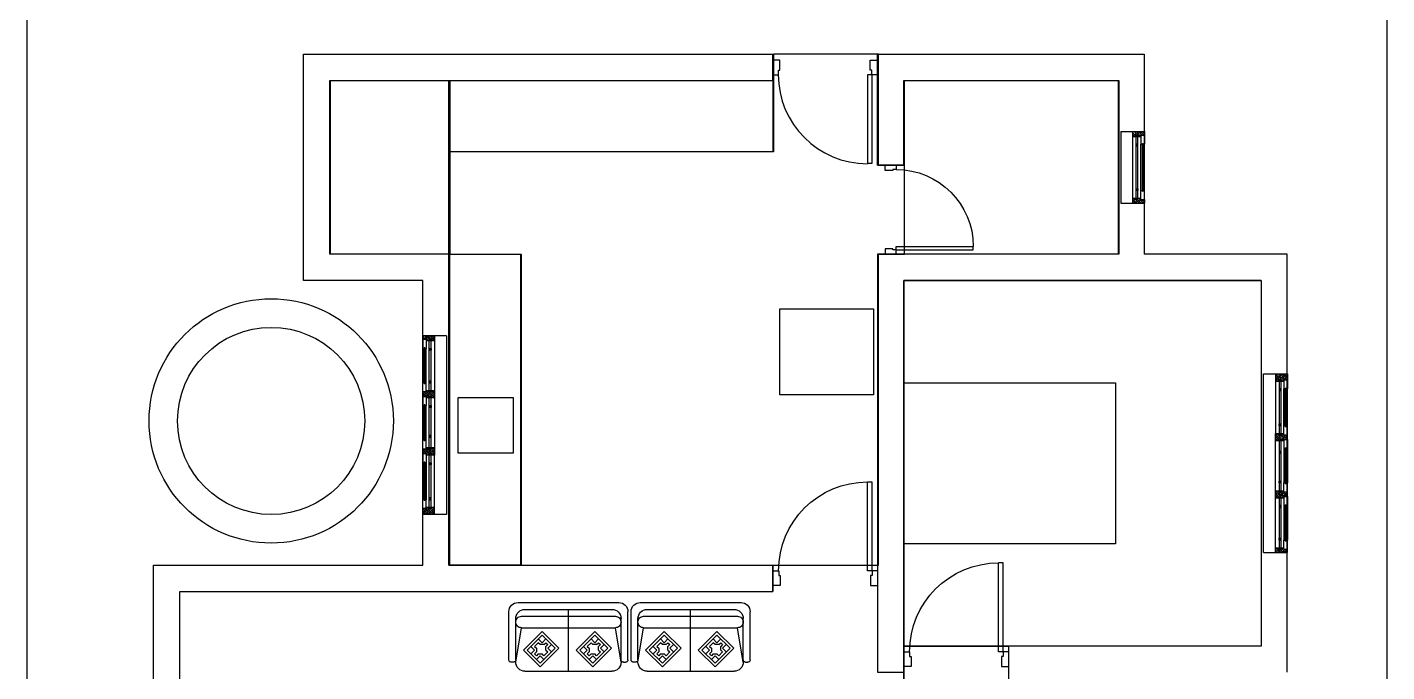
# Model space of a CAD drawing. Extents: x -4409 to 83729, y -39415 to 28842.
# Drawn here: x 14157 to 25575, y 12147 to 17560 of the extents above; entities that cross this region are included whole.
import ezdxf

# ---------------------------------------------------------------- set-up
doc = ezdxf.new("R2010")
doc.units = 0
doc.layers.get('0').update_dxf_attribs({"linetype": 'CONTINUOUS'})
for name, color, linetype in [('1_WALL', 7, 'CONTINUOUS'), ('4_JOINERY', 217, 'CONTINUOUS'), ('DOORS', 171, 'CONTINUOUS'), ('FURN', 9, 'CONTINUOUS'), ('FURNITURE', 5, 'CONTINUOUS'), ('GROVE', 187, 'CONTINUOUS'), ('HATCH', 8, 'CONTINUOUS'), ('WALLS', 2, 'CONTINUOUS'), ('WWW_CADBLOCKSFREE_COM', 7, 'CONTINUOUS')]:
    doc.layers.add(name, color=color, linetype=linetype)

# ---------------------------------------------------------------- blocks, each defined once
blk = doc.blocks.new('ER5T')
at = {"layer": '4_JOINERY', "color": 150}
for p, q in [((169.1, -27.4), (19.1, -27.4)), ((19.1, -27.4), (19.1, -47.4)), ((169.1, -27.4), (169.1, -47.4)), ((19.1, -37.4), (25.1, -37.4)), ((19.1, -37.4), (69.1, -37.4)), ((19.1, -38.2), (19.9, -37.4)), ((19.1, -40), (21.7, -37.4)), ((19.1, -41.8), (23.5, -37.4)), ((19.1, -37.4), (19.1, -47.4)), ((19.1, -43.6), (25.1, -37.6)), ((19.1, -38.7), (19.4, -38.9)), ((19.1, -45.4), (25.1, -39.4)), ((19.1, -40.5), (20.3, -41.6)), ((19.1, -47.2), (24.5, -41.9)), ((19.1, -42.3), (21.2, -44.3)), ((19.8, -37.6), (22.1, -39.8)), ((19.8, -44.7), (22.1, -47)), ((20.7, -40.3), (23, -42.5)), ((20.7, -47.4), (25.1, -43)), ((21.6, -42.9), (23.9, -45.2)), ((22.5, -38.5), (24.4, -40.4)), ((22.5, -45.6), (24.1, -47.3)), ((23.3, -37.4), (23.9, -38)), ((23.4, -41.2), (25.1, -42.9)), ((24.1, -44.4), (24.1, -47.4)), ((24.1, -44.4), (25.1, -44.4)), ((24.3, -40.4), (70, -40.4)), ((24.3, -40.4), (24.3, -41.9)), ((24.3, -41.9), (70, -41.9)), ((24.3, -43.8), (24.9, -44.4)), ((25.1, -37.4), (25.1, -44.4)), ((25.1, -37.4), (25.1, -37.5)), ((25.1, -44.4), (31.6, -44.4)), ((31, -45.6), (31, -46.2)), ((31.6, -45.6), (31, -45.6)), ((31.6, -41.8), (33, -40.4)), ((31.6, -41.4), (32.6, -40.4)), ((31.6, -40.9), (32.2, -40.4)), ((31.6, -40.5), (31.7, -40.4)), ((31.6, -40.4), (33.1, -40.4)), ((31.6, -41.9), (31.6, -40.4)), ((33.1, -41.9), (31.6, -41.9)), ((62.6, -44.4), (31.6, -44.4)), ((31.6, -44.4), (31.6, -45.6)), ((62.6, -45.6), (31.6, -45.6)), ((32, -41.9), (33.1, -40.7)), ((32.4, -41.9), (33.1, -41.2)), ((32.9, -41.9), (33.1, -41.6)), ((33.1, -40.4), (33.1, -41.9)), ((62.6, -40.4), (61.1, -40.4)), ((61.1, -40.4), (61.1, -41.9)), ((62.3, -41.9), (61.1, -40.7)), ((61.8, -41.9), (61.1, -41.2)), ((61.4, -41.9), (61.1, -41.6)), ((61.1, -41.9), (62.6, -41.9)), ((62.6, -41.8), (61.2, -40.4)), ((62.6, -41.4), (61.7, -40.4)), ((62.6, -40.9), (62.1, -40.4)), ((62.6, -40.5), (62.6, -40.4)), ((62.6, -41.9), (62.6, -40.4)), ((62.6, -44.4), (62.6, -45.6)), ((69.1, -44.4), (62.6, -44.4)), ((62.6, -45.6), (63.2, -45.6)), ((63.2, -45.6), (63.2, -46.2)), ((75.1, -37.4), (69.1, -37.4)), ((69.1, -37.4), (69.1, -44.4)), ((69.1, -37.9), (69.6, -37.4)), ((69.1, -39.7), (71.4, -37.4)), ((69.1, -43.3), (75, -37.4)), ((69.1, -42.6), (69.9, -43.4)), ((70.1, -44.4), (69.1, -44.4)), ((69.1, -44.4), (69.2, -44.4)), ((69.4, -37.4), (70.8, -38.9)), ((69.5, -39.4), (71.7, -41.6)), ((69.8, -44.4), (75.1, -39.1)), ((70, -40.7), (73.2, -37.4)), ((70, -40.4), (70, -41.9)), ((70.1, -45.9), (74.3, -41.8)), ((70.1, -44.4), (70.1, -47.4)), ((70.1, -45.4), (70.8, -46.1)), ((70.4, -42.1), (72.6, -44.3)), ((70.4, -47.4), (75.1, -42.7)), ((71.3, -37.6), (73.5, -39.8)), ((71.3, -44.7), (73.5, -47)), ((72.2, -40.3), (74.4, -42.5)), ((72.2, -47.4), (74.1, -45.5)), ((73.1, -42.9), (74.6, -44.4)), ((74, -38.5), (75.1, -39.6)), ((74, -45.6), (74.1, -45.8)), ((74.1, -44.4), (74.1, -47.4)), ((74.1, -44.4), (75.1, -44.4)), ((74.3, -40.4), (118, -40.4)), ((74.3, -40.4), (74.3, -41.9)), ((74.3, -41.9), (118, -41.9)), ((74.8, -37.4), (75.1, -37.8)), ((75.1, -37.4), (75.1, -44.4)), ((117.1, -37.4), (75.1, -37.4)), ((75.1, -44.4), (81.6, -44.4)), ((81, -45.6), (81, -46.2)), ((81.6, -45.6), (81, -45.6)), ((81.6, -44.4), (81.6, -45.6)), ((81.6, -44.4), (110.6, -44.4)), ((81.6, -45.6), (110.6, -45.6)), ((84.1, -41.8), (85.5, -40.4)), ((84.1, -41.4), (85.1, -40.4)), ((84.1, -40.9), (84.7, -40.4)), ((84.1, -40.5), (84.2, -40.4)), ((84.1, -40.4), (85.6, -40.4)), ((84.1, -41.9), (84.1, -40.4)), ((85.6, -41.9), (84.1, -41.9)), ((84.5, -41.9), (85.6, -40.7)), ((84.9, -41.9), (85.6, -41.2)), ((85.4, -41.9), (85.6, -41.6)), ((85.6, -40.4), (85.6, -41.9)), ((110.6, -40.4), (109.1, -40.4)), ((109.1, -40.4), (109.1, -41.9)), ((110.3, -41.9), (109.1, -40.7)), ((109.8, -41.9), (109.1, -41.2)), ((109.4, -41.9), (109.1, -41.6)), ((109.1, -41.9), (110.6, -41.9)), ((110.6, -41.8), (109.2, -40.4)), ((110.6, -41.4), (109.7, -40.4)), ((110.6, -40.9), (110.1, -40.4)), ((110.6, -40.5), (110.6, -40.4)), ((110.6, -41.9), (110.6, -40.4)), ((117.1, -44.4), (110.6, -44.4)), ((110.6, -44.4), (110.6, -45.6)), ((110.6, -45.6), (111.2, -45.6)), ((111.2, -45.6), (111.2, -46.2)), ((123.1, -37.4), (117.1, -37.4)), ((117.1, -37.4), (117.1, -44.4)), ((117.1, -37.6), (117.3, -37.4)), ((117.1, -39.4), (119.1, -37.4)), ((117.1, -43), (122.7, -37.4)), ((117.1, -37.5), (117.6, -38)), ((117.1, -39.3), (118.5, -40.7)), ((118.1, -44.4), (117.1, -44.4)), ((117.5, -44.4), (123.1, -38.8)), ((117.9, -40.4), (120.9, -37.4)), ((117.9, -41.9), (119.4, -43.4)), ((118, -40.4), (118, -41.9)), ((118.1, -45.6), (122.3, -41.4)), ((118.1, -47.4), (123.1, -42.4)), ((118.1, -43.8), (120.3, -46.1)), ((118.1, -44.4), (118.1, -47.4)), ((118.8, -37.4), (120.3, -38.9)), ((119, -39.4), (121.2, -41.6)), ((119.9, -42.1), (122.1, -44.3)), ((119.9, -47.4), (122.1, -45.2)), ((120.8, -37.6), (123, -39.8)), ((120.8, -44.7), (122.1, -46.1)), ((121.7, -40.3), (122.3, -40.9)), ((122.1, -44.4), (122.1, -47.4)), ((122.1, -44.4), (123.1, -44.4)), ((122.3, -40.4), (166, -40.4)), ((122.3, -40.4), (122.3, -41.9)), ((122.3, -41.9), (166, -41.9)), ((122.6, -42.9), (123.1, -43.5)), ((122.9, -44.4), (123.1, -44.2)), ((123.1, -37.4), (123.1, -44.4)), ((169.1, -37.4), (123.1, -37.4)), ((123.1, -44.4), (129.6, -44.4)), ((129, -45.6), (129, -46.2)), ((129.6, -45.6), (129, -45.6)), ((129.6, -41.8), (131, -40.4)), ((129.6, -41.4), (130.6, -40.4)), ((129.6, -40.9), (130.2, -40.4)), ((129.6, -40.5), (129.7, -40.4)), ((129.6, -40.4), (131.1, -40.4)), ((129.6, -41.9), (129.6, -40.4)), ((131.1, -41.9), (129.6, -41.9)), ((129.6, -44.4), (129.6, -45.6)), ((129.6, -44.4), (158.6, -44.4)), ((129.6, -45.6), (158.6, -45.6)), ((130, -41.9), (131.1, -40.7)), ((130.4, -41.9), (131.1, -41.2)), ((130.9, -41.9), (131.1, -41.6)), ((131.1, -40.4), (131.1, -41.9)), ((158.6, -40.4), (157.1, -40.4)), ((157.1, -40.4), (157.1, -41.9)), ((158.3, -41.9), (157.1, -40.7)), ((157.8, -41.9), (157.1, -41.2)), ((157.4, -41.9), (157.1, -41.6)), ((157.1, -41.9), (158.6, -41.9)), ((158.6, -41.8), (157.2, -40.4)), ((158.6, -41.4), (157.7, -40.4)), ((158.6, -40.9), (158.1, -40.4)), ((158.6, -40.5), (158.6, -40.4)), ((158.6, -41.9), (158.6, -40.4)), ((158.6, -44.4), (158.6, -45.6)), ((165.1, -44.4), (158.6, -44.4)), ((158.6, -45.6), (159.2, -45.6)), ((159.2, -45.6), (159.2, -46.2)), ((169.1, -37.4), (165.1, -37.4)), ((165.1, -37.4), (165.1, -44.4)), ((165.1, -39.1), (166.8, -37.4)), ((165.1, -39.6), (165.3, -39.8)), ((165.1, -42.7), (165.9, -41.9)), ((165.1, -43.2), (167.1, -45.2)), ((166.1, -44.4), (165.1, -44.4)), ((165.2, -44.4), (169.1, -40.5)), ((165.6, -40.4), (168.6, -37.4)), ((165.6, -41.9), (166.2, -42.5)), ((165.7, -38.5), (168, -40.7)), ((166, -41.8), (169.1, -38.7)), ((166, -40.4), (166, -41.9)), ((166.1, -45.3), (169.1, -42.3)), ((166.1, -47.1), (169.1, -44.1)), ((166.1, -44.4), (166.1, -47.4)), ((166.5, -37.4), (167.1, -38)), ((166.6, -41.2), (168.9, -43.4)), ((167.5, -43.8), (169.1, -45.4)), ((168.3, -37.4), (169.1, -38.3)), ((168.4, -39.4), (169.1, -40.1)), ((19.1, -45.9), (19.4, -46.1)), ((19.1, -47.4), (24.1, -47.4)), ((22.5, -47.4), (24.1, -45.8)), ((24.1, -47.4), (31.6, -47.4)), ((31.6, -46.2), (31, -46.2)), ((62.6, -46.2), (31.6, -46.2)), ((31.6, -46.2), (31.6, -47.4)), ((62.6, -47.4), (31.6, -47.4)), ((62.6, -46.2), (62.6, -47.4)), ((62.6, -46.2), (63.2, -46.2)), ((70.1, -47.4), (62.6, -47.4)), ((70.1, -47.2), (70.4, -47.4)), ((74.1, -47.4), (70.1, -47.4)), ((74, -47.4), (74.1, -47.3)), ((74.1, -47.4), (81.6, -47.4)), ((81.6, -46.2), (81, -46.2)), ((81.6, -46.2), (81.6, -47.4)), ((81.6, -46.2), (110.6, -46.2)), ((81.6, -47.4), (110.6, -47.4)), ((110.6, -46.2), (111.2, -46.2)), ((110.6, -46.2), (110.6, -47.4)), ((118.1, -47.4), (110.6, -47.4)), ((122.1, -47.4), (118.1, -47.4)), ((119, -46.5), (119.9, -47.4)), ((121.7, -47.4), (122.1, -47)), ((122.1, -47.4), (129.6, -47.4)), ((129.6, -46.2), (129, -46.2)), ((129.6, -46.2), (129.6, -47.4)), ((129.6, -46.2), (158.6, -46.2)), ((129.6, -47.4), (158.6, -47.4)), ((158.6, -46.2), (158.6, -47.4)), ((158.6, -46.2), (159.2, -46.2)), ((166.1, -47.4), (158.6, -47.4)), ((166.1, -46), (167.5, -47.4)), ((169.1, -47.4), (166.1, -47.4)), ((167.5, -47.4), (169.1, -45.8)), ((168.4, -46.5), (169.1, -47.2))]:
    blk.add_line(p, q, dxfattribs=at)
blk = doc.blocks.new('EWR4')
at = {"layer": '4_JOINERY', "color": 150}
for p, q in [((5.4, -6.8), (5.4, -9.8)), ((5.4, -8.4), (7, -6.8)), ((25.4, -6.8), (5.4, -6.8)), ((6.8, -9.8), (5.4, -8.4)), ((8.4, -9.8), (5.4, -9.8)), ((5.4, -9.8), (5.4, -17.3)), ((6.3, -7.5), (5.6, -6.8)), ((5.8, -9.8), (8.8, -6.8)), ((9, -8.4), (7.4, -6.8)), ((7.6, -9.8), (10.6, -6.8)), ((9.6, -10.8), (7.6, -8.9)), ((8.4, -10.8), (12.4, -6.8)), ((8.4, -9.8), (8.4, -10.8)), ((8.4, -10.8), (8.4, -17.3)), ((15.4, -10.8), (8.4, -10.8)), ((11.7, -9.3), (9.4, -7.1)), ((10.2, -10.8), (10.9, -10.1)), ((10.9, -10.4), (10.3, -9.8)), ((10.9, -63.7), (10.9, -10)), ((12.4, -10), (10.9, -10)), ((11, -10), (14.2, -6.8)), ((14.4, -10.2), (12.1, -8)), ((12.4, -10.4), (15.4, -7.4)), ((12.4, -63.7), (12.4, -10)), ((13.5, -7.5), (12.8, -6.8)), ((13.2, -10.8), (13, -10.7)), ((13.7, -10.8), (15.4, -9.2)), ((15.4, -7.7), (14.6, -6.8)), ((15.4, -9.5), (14.8, -8.9)), ((15.4, -6.8), (15.4, -10.8)), ((15.4, -6.8), (15.4, -62.8)), ((25.4, -6.8), (25.4, -66.8)), ((6.6, -17.3), (5.4, -17.3)), ((5.4, -56.3), (5.4, -17.3)), ((6.6, -17.3), (6.6, -16.7)), ((7.2, -16.7), (6.6, -16.7)), ((6.6, -56.3), (6.6, -17.3)), ((7.2, -17.3), (7.2, -16.7)), ((8.4, -17.3), (7.2, -17.3)), ((7.2, -56.3), (7.2, -17.3)), ((8.4, -56.3), (8.4, -17.3)), ((10.9, -18.8), (10.9, -17.3)), ((10.9, -17.3), (12.4, -17.3)), ((10.9, -17.7), (12.1, -18.8)), ((10.9, -18.1), (11.6, -18.8)), ((10.9, -18.6), (11.2, -18.8)), ((12.4, -18.8), (10.9, -18.8)), ((11, -17.3), (12.4, -18.8)), ((11.5, -17.3), (12.4, -18.3)), ((11.9, -17.3), (12.4, -17.9)), ((12.3, -17.3), (12.4, -17.4)), ((12.4, -17.3), (12.4, -18.8)), ((6.6, -56.3), (5.4, -56.3)), ((5.4, -63.8), (5.4, -56.3)), ((6.6, -56.3), (6.6, -56.9)), ((7.2, -56.9), (6.6, -56.9)), ((8.4, -56.3), (7.2, -56.3)), ((7.2, -56.3), (7.2, -56.9)), ((8.4, -62.8), (8.4, -56.3)), ((10.9, -55.1), (11.2, -54.8)), ((10.9, -55.5), (11.6, -54.8)), ((10.9, -56), (12.1, -54.8)), ((12.4, -54.8), (10.9, -54.8)), ((10.9, -54.8), (10.9, -56.3)), ((10.9, -56.3), (12.4, -56.3)), ((11, -56.3), (12.4, -54.9)), ((11.5, -56.3), (12.4, -55.4)), ((11.9, -56.3), (12.4, -55.8)), ((12.3, -56.3), (12.4, -56.3)), ((12.4, -56.3), (12.4, -54.8)), ((8.4, -63.8), (5.4, -63.8)), ((5.4, -63.8), (5.4, -66.8)), ((5.4, -66.1), (7.6, -63.8)), ((5.4, -64.3), (5.9, -63.8)), ((6.1, -66.8), (5.4, -66.1)), ((25.4, -66.8), (5.4, -66.8)), ((6.4, -66.8), (10.4, -62.8)), ((8.1, -65.2), (6.7, -63.8)), ((7.9, -66.8), (6.7, -65.7)), ((8.2, -66.8), (11.4, -63.7)), ((8.4, -63.8), (8.4, -62.8)), ((15.4, -62.8), (8.4, -62.8)), ((8.4, -63.1), (8.6, -62.8)), ((10.8, -66.1), (8.5, -63.9)), ((9.9, -63.4), (9.3, -62.8)), ((9.7, -66.8), (9.4, -66.6)), ((10, -66.8), (14, -62.8)), ((12.4, -63.7), (10.9, -63.7)), ((13.3, -66.8), (11.2, -64.8)), ((11.8, -66.8), (15.4, -63.3)), ((12.6, -64.3), (11.9, -63.7)), ((15.3, -65.2), (13, -63)), ((13.6, -66.8), (15.4, -65.1)), ((15.1, -66.8), (13.9, -65.7)), ((15.4, -62.8), (15.4, -66.8))]:
    blk.add_line(p, q, dxfattribs=at)
blk = doc.blocks.new('RYTREYR')
at = {"layer": 'DOORS'}
for p, q in [((6351.5, 1006), (6351.5, 1082.2)), ((6351.5, 1082.2), (6355.3, 1082.2)), ((6355.3, 1006), (6355.3, 1082.2)), ((6351.5, 1006), (6355.3, 1006))]:
    blk.add_line(p, q, dxfattribs=at)
at = {"layer": 'DOORS', "linetype": 'CONTINUOUS'}
for p, q in [((6346.5, 993.5), (6346.5, 1006)), ((6346.5, 1006), (6351.5, 1006)), ((6351.5, 1006), (6351.5, 1002.2)), ((6351.5, 1002.2), (6352.8, 1002.2)), ((6352.8, 1002.2), (6352.8, 993.5)), ((6430.3, 1002.2), (6430.3, 993.5)), ((6431.5, 1002.2), (6430.3, 1002.2)), ((6436.5, 1006), (6431.5, 1006)), ((6431.5, 1006), (6431.5, 1002.2)), ((6436.5, 993.5), (6436.5, 1006)), ((6352.8, 993.5), (6346.5, 993.5)), ((6430.3, 993.5), (6436.5, 993.5))]:
    blk.add_line(p, q, dxfattribs=at)
at = {"layer": 'DOORS'}
blk.add_arc((6355.3, 1006), 76.3, 0.0039, 89.9983, dxfattribs=at)
blk = doc.blocks.new('TRH')
at = {"layer": 'DOORS'}
for p, q in [((39041.2, 2496.1), (39041.2, 2565.1)), ((39041.2, 2565.1), (39044.2, 2565.1)), ((39044.2, 2496.1), (39044.2, 2565.1)), ((39041.2, 2496.1), (39044.2, 2496.1))]:
    blk.add_line(p, q, dxfattribs=at)
at = {"layer": 'DOORS', "linetype": 'CONTINUOUS'}
for p, q in [((39037.2, 2486.1), (39037.2, 2496.1)), ((39037.2, 2496.1), (39041.2, 2496.1)), ((39042.2, 2486.1), (39037.2, 2486.1)), ((39041.2, 2496.1), (39041.2, 2493.1)), ((39041.2, 2493.1), (39042.2, 2493.1)), ((39042.2, 2493.1), (39042.2, 2486.1)), ((39112.2, 2493.1), (39112.2, 2486.1)), ((39113.2, 2493.1), (39112.2, 2493.1)), ((39112.2, 2486.1), (39117.2, 2486.1)), ((39117.2, 2496.1), (39113.2, 2496.1)), ((39113.2, 2496.1), (39113.2, 2493.1)), ((39117.2, 2486.1), (39117.2, 2496.1))]:
    blk.add_line(p, q, dxfattribs=at)
at = {"layer": 'DOORS'}
blk.add_arc((39044.2, 2496.1), 69, 360, 90, dxfattribs=at)
blk = doc.blocks.new('A$C2A1E377A')
at = {"layer": 'FURNITURE'}
for p, q in [((-0.559, 0.762), (0.559, 0.762)), ((-0.66, 0.127), (-0.66, 0.66)), ((-0.521, 0.61), (0.521, 0.61)), ((-0.483, 0.686), (0.483, 0.686)), ((0, 0), (0, 0.686)), ((0.66, 0.127), (0.66, 0.66)), ((-0.584, 0.127), (-0.584, 0.584)), ((-0.584, 0.102), (-0.521, 0.483)), ((-0.521, 0.483), (0.521, 0.483)), ((0.584, 0.102), (0.521, 0.483)), ((0.584, 0.127), (0.584, 0.584)), ((-0.61, 0.102), (-0.635, 0.102)), ((-0.483, 0), (0.483, 0)), ((0.61, 0.102), (0.635, 0.102))]:
    blk.add_line(p, q, dxfattribs=at)
for points in [[(-0.66, 0.66), (-0.658, 0.68), (-0.653, 0.699), (-0.643, 0.717), (-0.631, 0.732), (-0.615, 0.745), (-0.598, 0.754), (-0.579, 0.76), (-0.559, 0.762)], [(0.559, 0.762), (0.579, 0.76), (0.598, 0.754), (0.615, 0.745), (0.631, 0.732), (0.643, 0.717), (0.653, 0.699), (0.658, 0.68), (0.66, 0.66)], [(-0.584, 0.584), (-0.582, 0.604), (-0.576, 0.623), (-0.567, 0.641), (-0.554, 0.656), (-0.539, 0.669), (-0.521, 0.678), (-0.502, 0.684), (-0.483, 0.686)], [(-0.584, 0.546), (-0.583, 0.558), (-0.579, 0.57), (-0.573, 0.581), (-0.566, 0.591), (-0.556, 0.599), (-0.545, 0.605), (-0.533, 0.608), (-0.521, 0.61)], [(0.483, 0.686), (0.502, 0.684), (0.521, 0.678), (0.539, 0.669), (0.554, 0.656), (0.567, 0.641), (0.576, 0.623), (0.582, 0.604), (0.584, 0.584)], [(0.521, 0.61), (0.533, 0.608), (0.545, 0.605), (0.556, 0.599), (0.566, 0.591), (0.573, 0.581), (0.579, 0.57), (0.583, 0.558), (0.584, 0.546)], [(-0.521, 0.483), (-0.533, 0.484), (-0.545, 0.487), (-0.556, 0.493), (-0.566, 0.501), (-0.573, 0.511), (-0.579, 0.522), (-0.583, 0.534), (-0.584, 0.546)], [(0.584, 0.546), (0.583, 0.534), (0.579, 0.522), (0.573, 0.511), (0.566, 0.501), (0.556, 0.493), (0.545, 0.487), (0.533, 0.484), (0.521, 0.483)], [(-0.635, 0.102), (-0.64, 0.102), (-0.645, 0.104), (-0.649, 0.106), (-0.653, 0.109), (-0.656, 0.113), (-0.658, 0.117), (-0.66, 0.122), (-0.66, 0.127)], [(-0.584, 0.127), (-0.585, 0.122), (-0.586, 0.117), (-0.588, 0.113), (-0.592, 0.109), (-0.595, 0.106), (-0.6, 0.104), (-0.605, 0.102), (-0.61, 0.102)], [(-0.483, 0), (-0.502, 0.002), (-0.521, 0.008), (-0.539, 0.017), (-0.554, 0.03), (-0.567, 0.045), (-0.576, 0.063), (-0.582, 0.082), (-0.584, 0.102)], [(0.584, 0.102), (0.582, 0.082), (0.576, 0.063), (0.567, 0.045), (0.554, 0.03), (0.539, 0.017), (0.521, 0.008), (0.502, 0.002), (0.483, 0)], [(0.61, 0.102), (0.605, 0.102), (0.6, 0.104), (0.595, 0.106), (0.592, 0.109), (0.588, 0.113), (0.586, 0.117), (0.585, 0.122), (0.584, 0.127)], [(0.66, 0.127), (0.66, 0.122), (0.658, 0.117), (0.656, 0.113), (0.653, 0.109), (0.649, 0.106), (0.645, 0.104), (0.64, 0.102), (0.635, 0.102)]]:
    blk.add_lwpolyline(points, dxfattribs=at)
blk = doc.blocks.new('A$C53E83560')
at = {"layer": 'FURN', "color": 39}
for p, q in [((-0.334, 0.317), (-0.375, 0.276)), ((-0.313, 0.296), (-0.334, 0.317)), ((-0.271, 0.296), (-0.251, 0.317)), ((-0.251, 0.317), (-0.23, 0.296)), ((0.251, 0.317), (0.209, 0.276)), ((0.271, 0.296), (0.251, 0.317)), ((0.313, 0.296), (0.334, 0.317)), ((0.334, 0.317), (0.354, 0.296)), ((-0.375, 0.276), (-0.354, 0.255)), ((-0.375, 0.193), (-0.354, 0.214)), ((-0.354, 0.172), (-0.375, 0.193)), ((-0.354, 0.255), (-0.354, 0.214)), ((-0.334, 0.193), (-0.354, 0.172)), ((-0.334, 0.193), (-0.292, 0.193)), ((-0.271, 0.296), (-0.313, 0.296)), ((-0.271, 0.172), (-0.292, 0.193)), ((-0.23, 0.214), (-0.271, 0.172)), ((-0.23, 0.296), (-0.251, 0.276)), ((-0.251, 0.234), (-0.251, 0.276)), ((-0.251, 0.234), (-0.23, 0.214)), ((0.209, 0.276), (0.23, 0.255)), ((0.209, 0.193), (0.23, 0.214)), ((0.23, 0.172), (0.209, 0.193)), ((0.23, 0.255), (0.23, 0.214)), ((0.251, 0.193), (0.23, 0.172)), ((0.251, 0.193), (0.292, 0.193)), ((0.313, 0.296), (0.271, 0.296)), ((0.313, 0.172), (0.292, 0.193)), ((0.354, 0.214), (0.313, 0.172)), ((0.354, 0.296), (0.334, 0.276)), ((0.334, 0.234), (0.334, 0.276)), ((0.334, 0.234), (0.354, 0.214))]:
    blk.add_line(p, q, dxfattribs=at)
at = {"layer": 'FURNITURE', "color": 39}
for p, q in [((-0.292, 0.442), (-0.499, 0.234)), ((-0.105, 0.255), (-0.292, 0.442)), ((0.292, 0.442), (0.085, 0.234)), ((0.479, 0.255), (0.292, 0.442)), ((-0.499, 0.234), (-0.313, 0.048)), ((-0.313, 0.048), (-0.105, 0.255)), ((0.085, 0.234), (0.271, 0.048)), ((0.271, 0.048), (0.479, 0.255))]:
    blk.add_line(p, q, dxfattribs=at)
at = {"layer": 'GROVE', "color": 39}
for p, q in [((-0.458, 0.234), (-0.292, 0.4)), ((-0.292, 0.4), (-0.147, 0.255)), ((0.126, 0.234), (0.292, 0.4)), ((0.292, 0.4), (0.437, 0.255)), ((-0.313, 0.089), (-0.458, 0.234)), ((-0.147, 0.255), (-0.313, 0.089)), ((0.271, 0.089), (0.126, 0.234)), ((0.437, 0.255), (0.271, 0.089))]:
    blk.add_line(p, q, dxfattribs=at)
at = {"layer": 'HATCH', "color": 39}
for p, q in [((-0.292, 0.317), (-0.334, 0.359)), ((-0.251, 0.359), (-0.292, 0.317)), ((0.292, 0.317), (0.251, 0.359)), ((0.334, 0.359), (0.292, 0.317)), ((-0.416, 0.276), (-0.375, 0.234)), ((-0.375, 0.234), (-0.416, 0.193)), ((-0.354, 0.131), (-0.313, 0.172)), ((-0.313, 0.172), (-0.271, 0.131)), ((-0.188, 0.296), (-0.23, 0.255)), ((-0.23, 0.255), (-0.188, 0.214)), ((0.168, 0.276), (0.209, 0.234)), ((0.209, 0.234), (0.168, 0.193)), ((0.23, 0.131), (0.271, 0.172)), ((0.271, 0.172), (0.313, 0.131)), ((0.396, 0.296), (0.354, 0.255)), ((0.354, 0.255), (0.396, 0.214))]:
    blk.add_line(p, q, dxfattribs=at)
at = {"layer": 'HATCH', "rotation": 359.999999999987}
blk.add_blockref('A$C2A1E377A', (0, 0), dxfattribs=at)

msp = doc.modelspace()

# ---------------------------------------------------------------- linework, layer by layer
at = {"layer": 'WWW_CADBLOCKSFREE_COM', "color": 7}
for p, q in [((16478.614, 15432.788), (16478.614, 17332.788)), ((16478.614, 17332.788), (17698.614, 17332.788)), ((17478.676, 17332.788), (20418.676, 17332.788)), ((21298.676, 17332.788), (23538.676, 17332.788)), ((23538.676, 17332.788), (23538.676, 15652.788)), ((16698.614, 15652.788), (16698.614, 17112.788)), ((16698.614, 17112.788), (17698.614, 17112.788)), ((17698.676, 17112.788), (20418.676, 17112.788)), ((21298.676, 16402.763), (21298.676, 17112.788)), ((21518.676, 16402.763), (21518.676, 17112.788)), ((21518.676, 17112.788), (23318.676, 17112.788)), ((23318.676, 17112.788), (23318.676, 15652.788)), ((17698.614, 15652.788), (16698.614, 15652.788)), ((17698.676, 13042.788), (17698.676, 15652.788)), ((21298.676, 15652.788), (21298.676, 12362.788)), ((23318.676, 15652.788), (21298.676, 15652.788)), ((24738.676, 15652.788), (23538.676, 15652.788)), ((24738.676, 12142.788), (24738.676, 15652.788)), ((17478.676, 15432.788), (16478.614, 15432.788)), ((17478.676, 13042.788), (17478.676, 15432.788)), ((21518.676, 15432.85), (21518.676, 12362.788)), ((24518.676, 15432.788), (21518.676, 15432.788)), ((24518.676, 15432.788), (24518.676, 12362.788)), ((15218.676, 13042.788), (17478.676, 13042.788)), ((17698.676, 13042.788), (20418.676, 13042.788)), ((20418.676, 13042.85), (20418.676, 12822.788)), ((15438.676, 9322.788), (15438.676, 12822.788)), ((15438.676, 12822.788), (20418.676, 12822.788)), ((21298.676, 12362.788), (21298.676, 12142.788)), ((21518.676, 12362.788), (21518.676, 12142.788)), ((22398.676, 12362.788), (22398.676, 10622.725)), ((22618.676, 12362.788), (22398.676, 12362.788)), ((24518.676, 12362.788), (22618.676, 12362.788))]:
    msp.add_line(p, q, dxfattribs=at)
at = {"layer": 'WWW_CADBLOCKSFREE_COM', "color": 252}
msp.add_line((17698.676, 14007.788), (17698.676, 14315.774), dxfattribs=at)
at = {"layer": 'WWW_CADBLOCKSFREE_COM', "color": 8}
for points in [[(14157.307, 22332.931), (25574.954, 22332.931), (25574.954, 6113.264), (14157.307, 6113.264)], [(14157.307, 22332.931), (25574.954, 22332.931), (25574.954, 6113.264), (14157.307, 6113.264)], [(16698.614, 17112.788), (17698.614, 17112.788), (17698.614, 15652.788), (16698.614, 15652.788)], [(17705.243, 15652.788), (16705.243, 15652.788), (16705.243, 17112.788), (17705.243, 17112.788)], [(21525.306, 17112.788), (23325.306, 17112.788), (23325.306, 15652.788), (21525.306, 15652.788)], [(17705.243, 15652.788), (18305.243, 15652.788), (18305.243, 13042.85), (17705.243, 13042.85)], [(23296.074, 13221.569), (21518.676, 13221.569), (21518.676, 14574.069), (23296.074, 14574.069)], [(18237.89, 13982.891), (17777.89, 13982.891), (17777.89, 14449.671), (18237.89, 14449.671)], [(21518.676, 12362.788), (22398.856, 12362.788), (22398.856, 10622.663), (21518.676, 10622.663)]]:
    msp.add_lwpolyline(points, close=True, dxfattribs=at)
for points in [[(21305.306, 17332.788), (20425.306, 17332.788), (20425.306, 16512.788), (17705.636, 16512.225), (17705.243, 15652.788), (18305.243, 15652.788), (18305.243, 13042.788), (21258.306, 13042.788), (21305.306, 13042.788), (21305.306, 15652.788), (21525.306, 15652.788), (21525.306, 16402.763), (21305.306, 16402.763), (21305.306, 17332.788)], [(17698.676, 15652.788), (17698.614, 17112.788)], [(20418.676, 17112.788), (20418.676, 16512.788), (17699.007, 16512.788), (17699.007, 17112.788), (20418.676, 17112.788)], [(21518.676, 12362.788), (21518.676, 15432.788), (24518.676, 15432.788), (24518.676, 12362.788), (21518.676, 12362.788)], [(15438.676, 12822.788), (20418.676, 12822.788), (20418.676, 13042.788), (21298.676, 13042.788), (21298.676, 12142.788)], [(15438.676, 12822.788), (20418.676, 12822.788), (20418.676, 13042.788), (21298.676, 13042.788), (21298.676, 12142.788), (21518.676, 12142.788), (21518.676, 10843.185), (21298.676, 10843.185), (21298.676, 9322.788), (18586.132, 9322.788), (18586.132, 9102.717), (17478.674, 9102.717), (17478.674, 9322.717), (15438.676, 9322.717), (15438.676, 12822.788), (20418.676, 12822.788), (20418.676, 13042.788)], [(15438.676, 9322.717), (15438.676, 12822.788)], [(21518.676, 12142.788), (21518.676, 12362.788), (22398.676, 12362.788), (22398.856, 10622.663)]]:
    msp.add_lwpolyline(points, dxfattribs=at)
at = {"layer": 'WWW_CADBLOCKSFREE_COM', "color": 7}
for points in [[(20418.676, 17112.788), (20418.676, 17332.788)], [(21298.676, 17112.725), (21298.676, 17332.788)], [(20418.676, 17112.788), (20418.676, 16512.788), (17699.007, 16512.788), (17699.185, 15652.788), (18298.614, 15652.788), (18298.614, 13642.788), (18298.614, 13642.788), (18298.614, 13042.85)], [(21298.614, 16402.763), (21518.676, 16402.763)], [(17478.674, 9322.606), (17478.674, 9102.717), (15218.676, 9102.717), (15218.676, 13042.788)]]:
    msp.add_lwpolyline(points, dxfattribs=at)
msp.add_lwpolyline([(21265.303, 14472.109), (20477.146, 14472.109), (20477.146, 15194.615), (21265.303, 15194.615)], close=True, dxfattribs=at)
for radius in [1025.911, 785.911]:
    msp.add_circle((16206.45, 14253.786), radius, dxfattribs=at)
at = {"layer": 'WWW_CADBLOCKSFREE_COM', "color": 252}
msp.add_solid([(17777.562, 14072.82), (17777.562, 14072.76), (17777.382, 14072.79)], dxfattribs=at)

# ---------------------------------------------------------------- block references
at = {"color": 5, "xscale": -9.374687640517491, "yscale": 9.374687640517491, "zscale": 9.374687640517491, "rotation": 270}
msp.add_blockref('TRH', (-1944.983, -350308.707), dxfattribs=at)
at = {"layer": '1_WALL', "xscale": -10, "yscale": 10, "zscale": 10}
msp.add_blockref('EWR4', (23594.483, 16751.208), dxfattribs=at)
for p, rotation in [((17953.059, 13276.423), 270), ((24266.463, 14839.153), 90)]:
    msp.add_blockref('ER5T', p, dxfattribs=dict(at, rotation=rotation))
at = {"layer": '4_JOINERY', "xscale": 9.8, "yscale": 9.8, "zscale": 9.8, "rotation": 180}
msp.add_blockref('RYTREYR', (83494.764, 27020.126), dxfattribs=at)
at = {"layer": '4_JOINERY', "xscale": -9.8, "yscale": 9.8, "zscale": 9.8}
for p in [(83496.764, 3135.449), (84596.764, 2455.418)]:
    msp.add_blockref('RYTREYR', p, dxfattribs=at)
at = {"layer": 'WALLS', "color": 7, "xscale": 757.1168988901337, "yscale": 757.1168988901337, "zscale": 757.1168988901337}
for p in [(18702.381, 12151.629), (19728.469, 12151.629)]:
    msp.add_blockref('A$C53E83560', p, dxfattribs=at)

doc.saveas('drawing.dxf')
